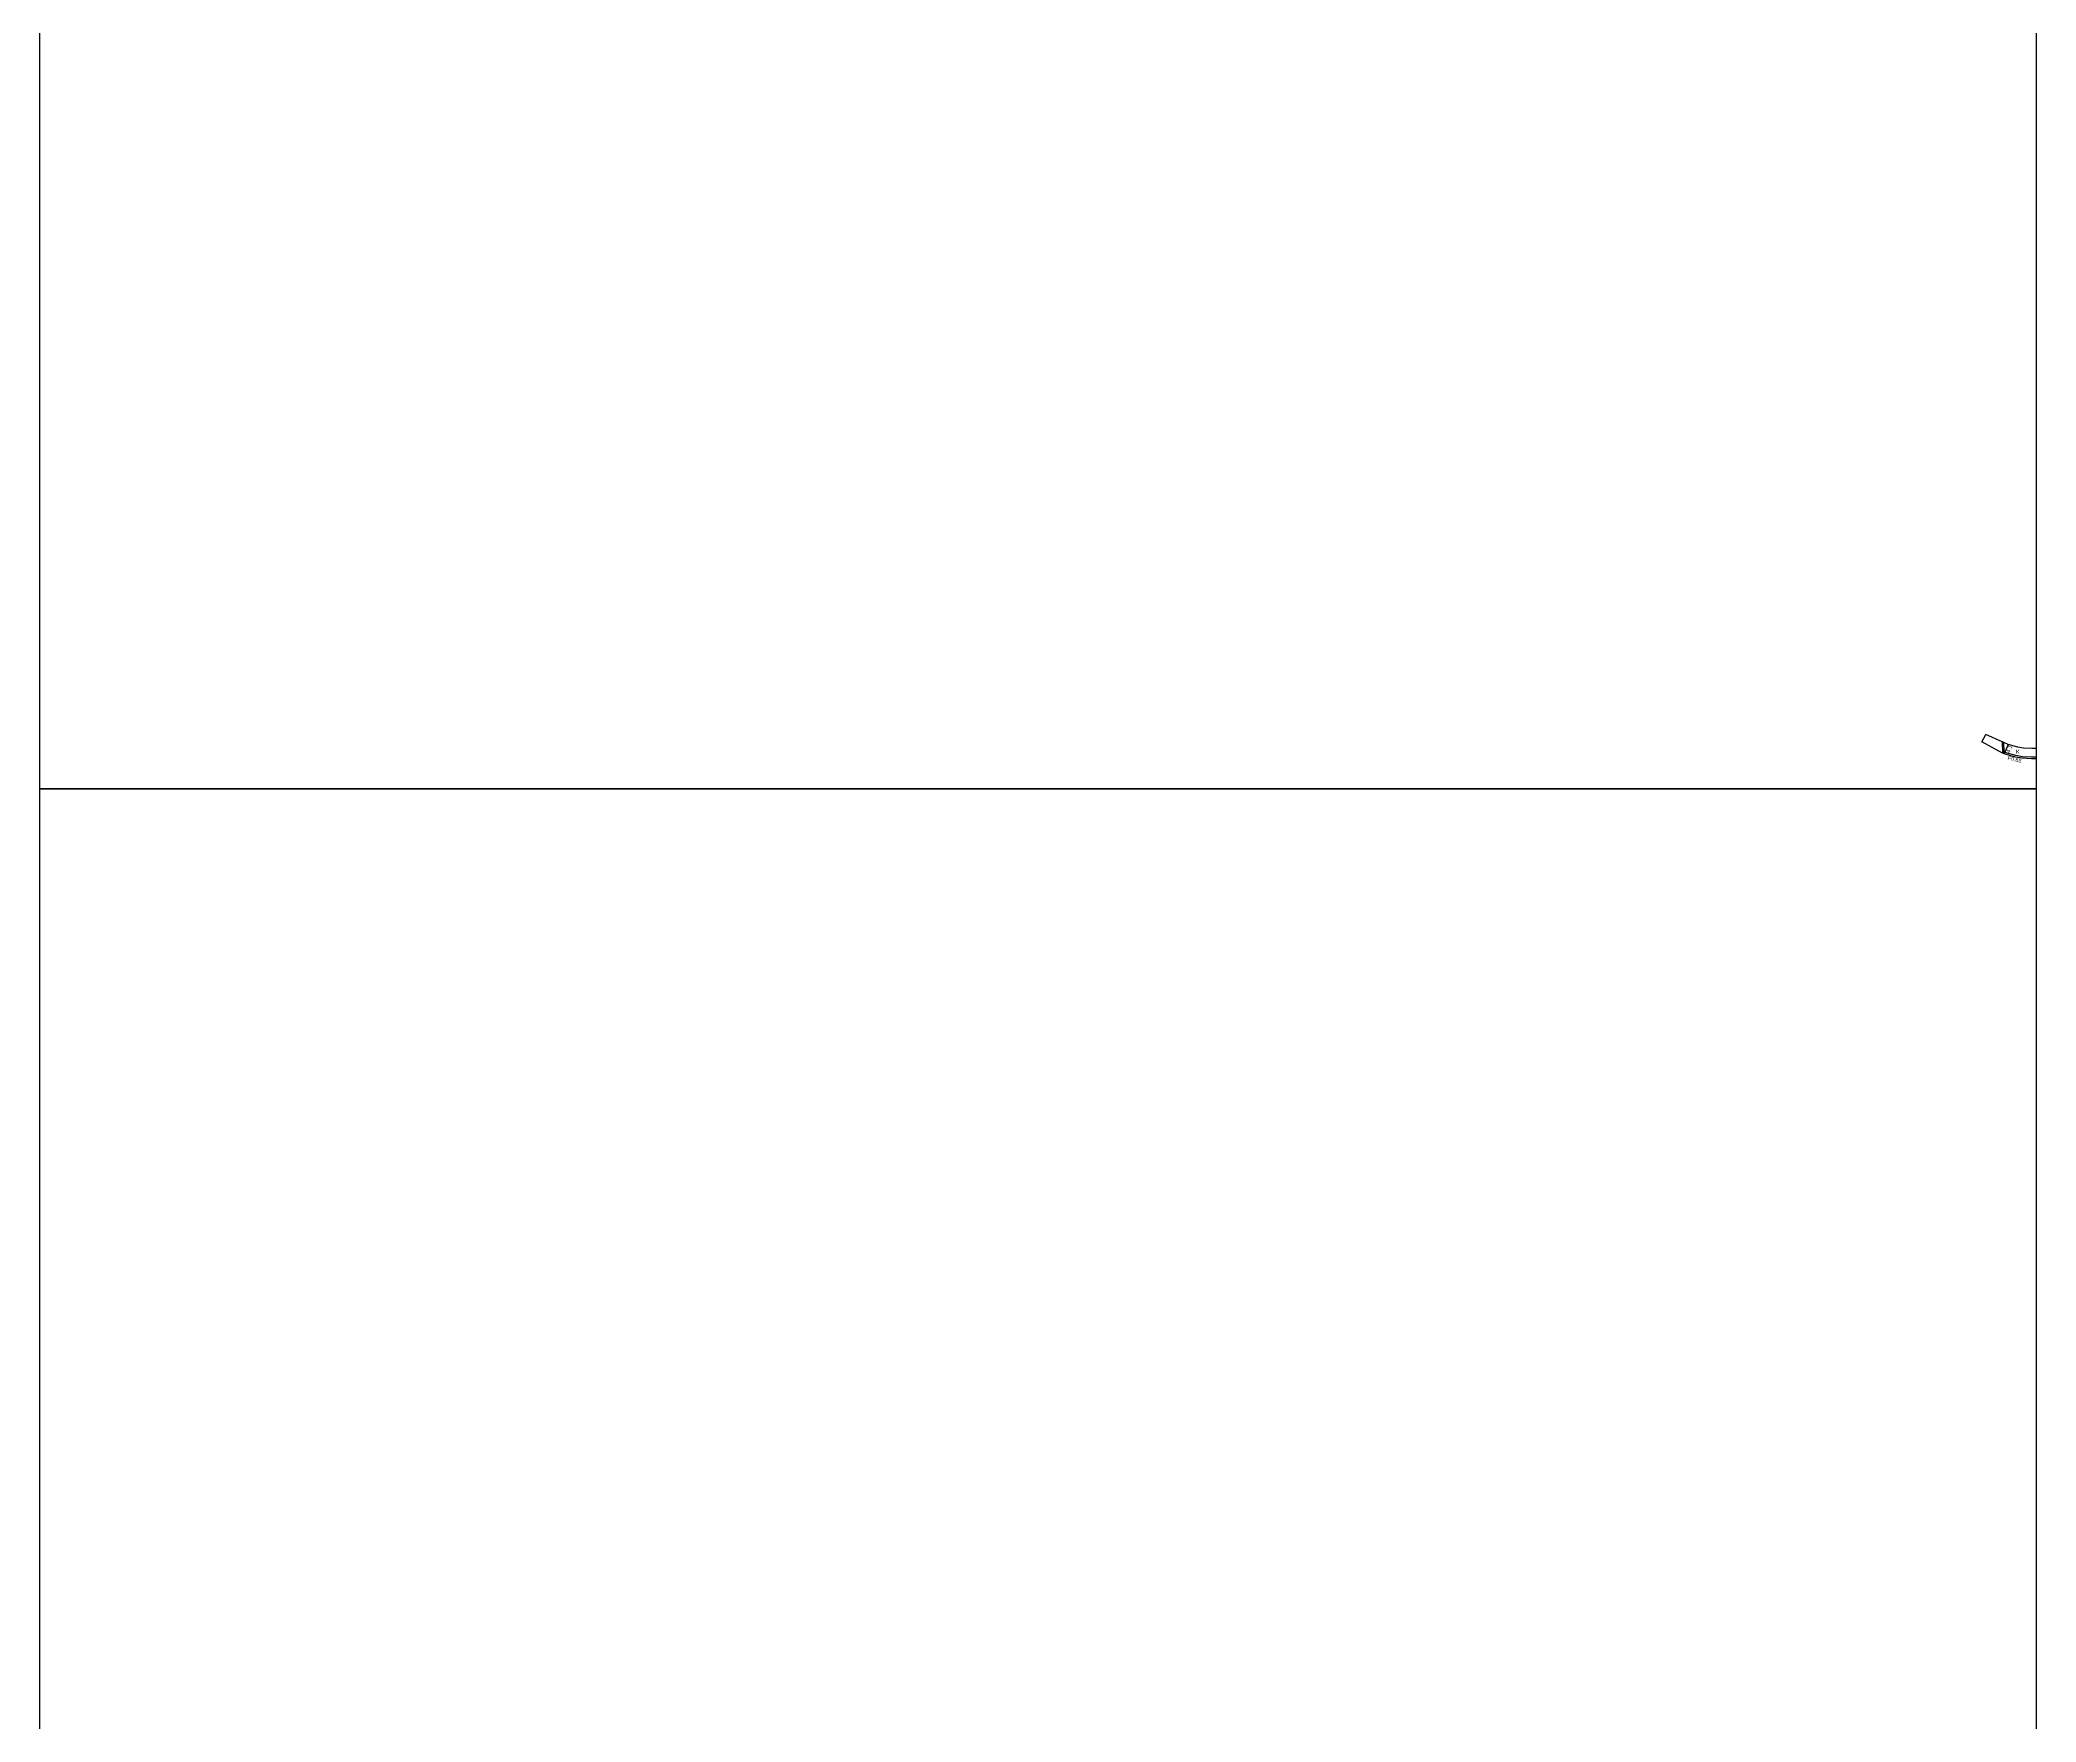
# Model space of a CAD drawing. Header units: metres. Extents: x -15200 to -12000, y -102000 to -99000.
# Drawn here: x -12800 to -12000, y -101174 to -100500 of the extents above; entities that cross this region are included whole.
import ezdxf

# ---------------------------------------------------------------- set-up
doc = ezdxf.new("R2010")
doc.units = ezdxf.units.M
doc.header["$LTSCALE"] = 2.5
for name, color, linetype in [('側溝・桝', 7, 'Continuous'), ('図郭', 7, 'Continuous'), ('幅員', 7, 'Continuous'), ('舗装', 7, 'Continuous'), ('道路', 7, 'Continuous')]:
    doc.layers.add(name, color=color, linetype=linetype)
doc.styles.get("Standard").update_dxf_attribs({"font": ''})
doc.styles.get('Standard').set_extended_font_data('@MS PGothic')

msp = doc.modelspace()

# ---------------------------------------------------------------- linework, layer by layer
at = {"layer": '側溝・桝'}
for points in [[(-12013.37, -100785.76), (-12013.52, -100781.26)], [(-12012.76, -100786.09), (-12012.78, -100785.34), (-12012.91, -100781.53)], [(-12000, -100787.4), (-12001.83, -100787.39), (-12005.46, -100787.17), (-12008.09, -100786.69), (-12012.52, -100785.48), (-12012.78, -100785.34)]]:
    msp.add_lwpolyline(points, dxfattribs=at)
at = {"layer": '図郭'}
for points in [[(-12800, -100200), (-12000, -100200), (-12000, -100800), (-12800, -100800)], [(-12800, -100800), (-12000, -100800), (-12000, -101400), (-12800, -101400)]]:
    msp.add_lwpolyline(points, close=True, dxfattribs=at)
at = {"layer": '幅員'}
msp.add_lwpolyline([(-12011.14, -100782.32), (-12012.76, -100786.09)], dxfattribs=at)
at = {"layer": '道路'}
for points in [[(-12021.76, -100781.27), (-12020.09, -100778.32)], [(-12000, -100788.05), (-12001.85, -100788.04), (-12005.54, -100787.82), (-12008.23, -100787.32), (-12012.76, -100786.09), (-12013.37, -100785.76), (-12013.42, -100785.74), (-12021.76, -100781.27)], [(-12000, -100783.95), (-12001.72, -100783.94), (-12005.04, -100783.74), (-12007.32, -100783.32), (-12011.14, -100782.32), (-12012.91, -100781.53), (-12013.52, -100781.26), (-12013.57, -100781.23), (-12020.09, -100778.32)]]:
    msp.add_lwpolyline(points, dxfattribs=at)

# ---------------------------------------------------------------- texts
at = {"layer": '側溝・桝'}
msp.add_text('F0.65', height=1.6, rotation=344.79611, dxfattribs=at).set_placement((-12011.52, -100788.27))
at = {"layer": '幅員'}
msp.add_text('4.1', height=1.6, rotation=66.80571, dxfattribs=at).set_placement((-12010.6, -100785.77))
at = {"layer": '舗装'}
msp.add_text('K', height=1.6, dxfattribs=at).set_placement((-12008.05, -100785.98))

doc.saveas('drawing.dxf')
